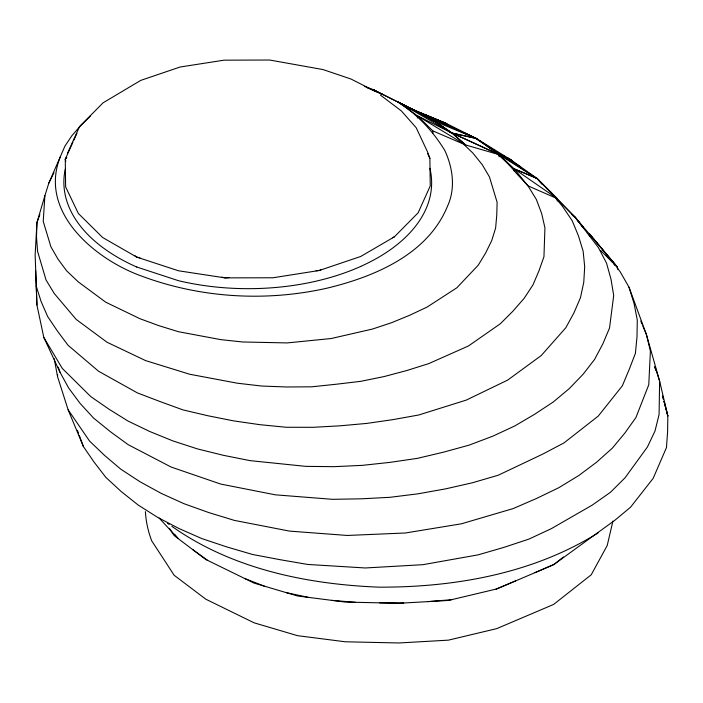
<?xml version="1.0" encoding="UTF-8"?>
<svg xmlns="http://www.w3.org/2000/svg" width="703" height="703" viewBox="0 0 703 703"><rect width="100%" height="100%" fill="white"/><g stroke="black" fill="none" stroke-linecap="round" stroke-linejoin="round"><path stroke-width="1.05" d="M617.181 268.028L619.923 271.367L629 287.175L646.4 334.487L659.625 381.105L659.08 414.498L655.003 431.027L647.401 447.02L625.02 477.829L610.555 492.214L592.286 505.079L551.301 528.674L528.981 539.078L503.866 547.391L478.119 554.86L422.881 564.685L365.288 567.971L307.738 564.447L280.066 559.693L252.579 554.482L226.876 546.952L201.831 538.586L178.949 528.507L157.507 517.285L138.122 505L121.136 491.476L105.854 477.381L94.088 462.117L83.437 446.642L68.103 409.744L57.549 376.659L57.655 374.558M90.529 115.881L80.713 125.556L71.934 135.635L64.94 146.083L48.841 183.079L44.895 195.689L43.226 221.41L50.915 246.815L57.936 259.029L66.644 270.848L78.235 281.85L105.696 302.176L139.959 318.714L158.693 325.612L178.386 331.693L220.742 339.628L242.553 341.974L287.105 342.923L331.113 338.538L372.546 329.03L391.773 322.633L409.946 315.146L427.16 307.035L456.862 287.782L478.26 265.154L485.615 253.045L491.705 240.646L495.624 228.036L496.757 215.162L497.118 202.306L489.455 176.91L482.276 164.73L472.899 153.087L463.69 144.247M612.919 521.081L607.216 545.502L591.223 574.782L553.665 604.413L496.766 628.623L448.452 640.143L399.032 642.973L345.226 641.777L297.518 635.67L254.117 622.823L205.812 599.202L174.177 575.282L151.743 540.888A275.242 158.913 0 0 1 145.416 511.643M44.895 195.689L36.934 222.596L35.15 254.802L36.925 305.032L43.823 337.475L60.036 372.326L68.736 388.135L80.142 403.452L93.604 418.1L110.362 431.677L128.218 444.7L171.049 467.012L220.68 484.059L275.33 494.824L332.466 499.315L361.201 498.822L389.954 497.311L418.03 493.814L445.605 488.866L472.39 482.776L498.163 475.254L542.734 454.112L563.973 442.916L598.244 416.097L622.357 385.798L629.123 369.62L635.407 353.345L637.006 336.763L637.287 320.093L634.071 303.591L629 287.175M39.869 214.547L36.934 222.596L36.503 237.052L37.593 251.446L46.029 279.943L54.21 293.459L76.179 319.426L106.979 342.212L145.591 360.604L189.643 374.233L237.254 383.197L261.674 386.044L286.613 386.984L311.657 386.817L336.245 384.233L360.771 381.325L384.233 376.536L406.967 370.481L428.821 363.583L468.488 345.955L500.422 323.679L512.882 311.218L524.166 298.309L532.979 284.882L538.955 270.84L543.955 256.727L544.93 227.816L541.662 213.51L536.345 199.441L527.962 185.82L514.209 168.843L499.086 154.651L476.133 138.429L446.484 123.543L406.606 106.909M60.247 157.033C38.305 211.902 94.764 258.915 140.451 275.655C199.485 297.94 264.838 301.991 326.359 288.335C374.093 276.912 427.758 254.635 447.521 206.146C455.755 188.369 452.846 167.841 444.823 150.504C432.969 131.013 416.941 114 397.626 101.759M67.593 153.096L79.562 126.575L103.086 102.805L140.802 80.37L180.117 67.013L224.02 60.177L269.715 60.027L323.011 69.562L351.052 79.052L375.824 91.654M380.525 95.16L401.325 110.889L416.176 127.7L427.723 152.305L429.893 158.377L430.236 185.961L418.118 212.816L394.392 236.832L360.701 256.481L319.267 270.479L272.94 277.773L224.978 277.87L178.474 270.778L136.698 257.078L102.664 237.526L78.341 213.457L65.616 186.857L65.274 159.168L72.901 142.261M73.797 140.275L76.943 133.315M48.841 183.079L53.964 172.587M65.783 161.295L65.274 159.168L66.53 157.384M65.274 159.168L66.803 157.621M563.428 557.004L553.665 564.711L496.766 588.929L448.452 600.441L399.032 603.271L345.226 602.076L297.518 595.977L254.117 583.121L205.812 559.5L174.177 535.581L169.458 528.34M535.001 572.655L554.21 564.281L614.993 520.158L630.565 507.188L653.166 478.348L666.453 447.609L667.595 431.835L667.85 416L659.625 381.105L654.968 366.738M598.35 532.751C533.155 573.586 454.929 587.409 378.979 587.163C306.57 584.263 231.849 568.832 171.804 526.283M321.271 269.583L319.267 270.479L316.016 270.734M392.388 237.728L394.392 236.832M496.081 589.088L515.58 580.915M427.723 601.627L451.493 599.712M229.31 277.527L224.978 277.87L221.788 277.123M379.638 602.84L403.724 602.998M331.754 600.353L355.542 602.304M285.805 592.506L308.213 597.339M497.179 153.922A232.403 134.176 0 0 1 516.151 173.07L527.962 185.82L557.277 198.668L537.074 178.571L510.343 159.467L476.133 138.429L451.976 133.078L435.131 121.434L415.28 110.731L373.337 89.694L364.374 86.416M543.973 185.592L537.074 178.571L476.133 138.429L451.976 133.016L417.424 115.846L397.916 101.9L435.131 121.391L451.976 133.016L465.65 144.976L499.086 154.651L537.074 178.571L547.549 189.089M139.888 257.825L136.698 257.078L134.958 255.778M421.941 113.701L429.937 117.006M136.698 266.999L178.474 280.699A183.36 105.863 0 0 0 360.727 266.428M428.241 116.61L438.092 120.617M244.477 578.411L264.346 586.153M499.086 156.795L499.086 154.625L451.976 133.016L397.916 101.9L435.131 121.434L476.133 138.429L409.383 108.157L448.321 124.677M537.074 178.439L514.209 168.852L557.277 198.668L537.074 178.439L514.209 168.843L514.209 170.996M367.186 87.743L382.819 94.404M417.424 118.042L417.424 115.872L432.899 130.934L465.65 144.976L451.976 132.972L499.086 154.625M412.336 109.615L446.484 123.587L426.106 115.09L429.937 117.093M415.28 110.837L476.133 138.429M464.349 132.911L474.068 137.463A232.403 134.176 0 0 1 492.056 149.792M431.097 119.545L434.893 121.391L451.757 133.377M377.968 92.392L373.337 89.747L415.28 110.731L435.131 121.505M506.512 157.525L510.343 159.563M373.337 89.694L380.745 93.877M417.424 115.846L465.65 144.976M513.673 162.402L520.071 166.418M167.472 523.252L169.203 524.464M192.657 549.553L207.675 560.414M572.883 215.61L575.414 217.578L617.445 267.254L600.678 250.532M582.805 227.025L575.414 217.631L572.198 214.74L575.414 217.631L583.481 227.79M511.977 160.987L506.512 157.428L510.343 159.467L513.612 162.402M549.043 190.592L575.414 217.578L598.341 247.474L606.513 263.098L611.004 279.188L613.693 295.462L609.527 328.037L602.858 343.846L594.553 359.479L583.042 374.321L569.272 388.601L553.261 401.984L534.614 414.287L514.851 425.913L492.803 436.176L469.209 445.104L443.681 452.126L417.503 458.338L390.051 462.363L362.3 465.36L334.092 466.669L305.779 466.361L250.101 460.641L223.466 455.333L197.429 448.901L172.894 440.913L149.748 431.501L128.095 421.097L108.851 409.102L90.775 396.597L62.259 368.39L43.823 337.475M545.51 187.156L550.88 192.613M553.946 195.733L575.414 217.578M159.142 518.067L178.017 538.48L174.652 534.315M606.179 254.776L608.956 258.001M610.916 260.022L617.445 267.254L589.334 233.712L589.334 235.918M539.201 181.005L542.039 184.23M589.334 233.774L617.445 267.254M550.66 192.086L553.402 195.39M556.152 198.694L562.33 206.128L572.18 220.68L578.437 235.821L583.139 251.208L584.694 266.718L583.762 282.334L580.441 297.756L573.92 312.923L565.818 327.747L541.248 355.542L507.733 380.059L466.23 400.112L418.698 414.998L393.003 419.621L366.746 423.417L340.076 425.816L313.143 427.31L286.209 427.266L259.565 424.638L233.37 420.833L207.789 415.728L182.859 409.858L159.968 401.518L137.437 392.924L98.525 371.202L68.129 345.358L57.426 331.069L47.637 316.499L41.055 301.402L36.205 286.042M610.327 259.671L612.383 262.184M613.754 263.853L615.125 265.523M68.103 409.744L89.501 440.992L104.483 455.342L120.872 469.252L140.073 481.783L161.198 493.374L184.001 503.7L208.765 512.566L234.389 520.396L289.522 531.108L347.273 535.458L405.394 532.988L461.405 523.805L513.234 508.559L536.442 498.506L558.797 487.706L578.727 475.571L596.548 462.258L612.278 448.206L624.879 433.039L635.916 417.547L648.764 384.778L650.407 351.149L646.4 334.487L642.77 325.867M427.644 153.579L429.893 158.377M640.749 321.078L641.962 323.951M77.409 430.306L78.543 433.364M79.29 435.412L83.437 446.642M58.252 367.221L60.036 372.326M617.445 267.509L618.06 269.539M662.639 396.184L663.474 399.339M664.019 401.431L667.85 416L663.984 401.343M662.595 396.105L663.43 399.242M54.219 358.627L57.549 376.659M35.677 270.418L36.925 305.032M557.277 198.852L557.277 201.049M432.899 130.934L432.899 133.078M429.893 168.298A183.105 105.714 0 0 1 360.709 266.411M136.698 267.008A185.987 107.383 0 0 1 65.625 196.778A183.395 105.881 0 0 1 65.274 169.089M504.587 156.426L502.671 155.407L504.587 156.409M427.819 116.32L426.106 115.011L427.819 116.311M511.81 161.049L510.343 159.467L511.81 161.057M655.697 369.936L654.862 366.781L655.688 369.919"/></g></svg>
